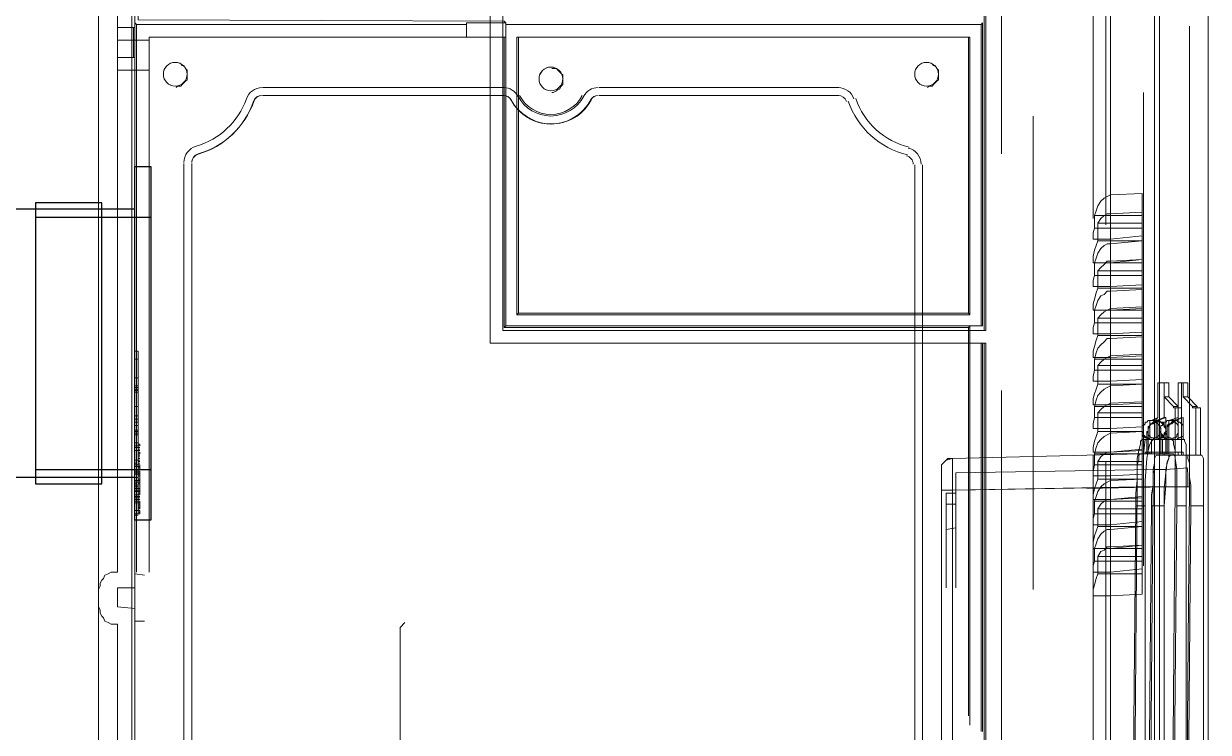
# Model space of a CAD drawing. Header units: millimetres. Extents: x 2788 to 2954, y 1337 to 1391.
# Drawn here: x 2902.877 to 2903.671, y 1352.942 to 1353.417 of the extents above; entities that cross this region are included whole.
import ezdxf

# ---------------------------------------------------------------- set-up
doc = ezdxf.new("R2010")
doc.units = ezdxf.units.MM
doc.layers.add('PDF_0', color=7, linetype='Continuous')

msp = doc.modelspace()

# ---------------------------------------------------------------- linework, layer by layer
at = {"layer": 'PDF_0', "lineweight": 15}
for points in [[(2903.60563, 1354.52463), (2903.60563, 1352.4534), (2903.60563, 1352.45129), (2903.52202, 1352.45129), (2903.52202, 1352.4534), (2903.52202, 1352.51161), (2902.94944, 1352.51161), (2902.94944, 1352.45552), (2902.94944, 1352.45129), (2902.92721, 1352.45129), (2902.92721, 1352.45552), (2902.92721, 1352.66825)], [(2903.67019, 1352.58041), (2903.67019, 1352.57935), (2903.67019, 1352.57617), (2903.67019, 1352.56453), (2903.67019, 1352.55818), (2903.67019, 1352.52008), (2903.67019, 1352.4714), (2903.64373, 1352.47034), (2903.64161, 1352.47351), (2903.64055, 1352.47669), (2903.64055, 1352.48092), (2903.6395, 1352.49256), (2903.63844, 1352.50632), (2903.63844, 1354.39022), (2903.6395, 1354.40504), (2903.64055, 1354.41668), (2903.64055, 1354.42197), (2903.64161, 1354.42621), (2903.64267, 1354.42832), (2903.64373, 1354.42832)], [(2903.67125, 1352.69048), (2903.67125, 1354.41245)], [(2903.63844, 1354.39022), (2903.63738, 1354.39022), (2903.63526, 1354.39022), (2903.63526, 1352.50632), (2903.63738, 1352.50632), (2903.63844, 1352.50632)], [(2902.94944, 1352.5222), (2902.95155, 1352.52431), (2902.95155, 1353.42393), (2902.94944, 1353.42605)], [(2903.52202, 1353.20273), (2903.52096, 1353.20273), (2903.47968, 1353.20273), (2903.47439, 1353.20273), (2903.18969, 1353.20273), (2903.18969, 1353.36889), (2903.18969, 1353.37419), (2903.18969, 1353.42499)], [(2903.19816, 1353.42499), (2903.19816, 1353.37419), (2903.19816, 1353.36889), (2903.19816, 1353.2112), (2903.47439, 1353.2112), (2903.47968, 1353.2112), (2903.52096, 1353.2112), (2903.52202, 1353.2112)], [(2903.52096, 1353.2112), (2903.52096, 1353.42499)], [(2903.47439, 1353.2112), (2903.47439, 1353.32233), (2903.47439, 1353.2112)], [(2903.60563, 1353.27258), (2903.62679, 1353.2747), (2903.62679, 1353.25882), (2903.60563, 1353.25671)], [(2903.62679, 1353.27152), (2903.60563, 1353.27152)], [(2903.60563, 1353.24083), (2903.62679, 1353.24189), (2903.62679, 1353.22601), (2903.60563, 1353.22496)], [(2903.62679, 1353.23977), (2903.60563, 1353.23977)], [(2903.60563, 1353.20908), (2903.62679, 1353.21014), (2903.62679, 1353.19426), (2903.60563, 1353.1932)], [(2903.62679, 1353.20802), (2903.60563, 1353.20802)], [(2903.52096, 1352.52431), (2903.52096, 1353.20273)], [(2903.60563, 1353.17733), (2903.62679, 1353.17839), (2903.62679, 1353.16251), (2903.60563, 1353.16145)], [(2903.62679, 1353.17521), (2903.60563, 1353.17521)], [(2903.64161, 1352.93285), (2903.64161, 1353.09372), (2903.64267, 1353.10748), (2903.64267, 1353.11806), (2903.64373, 1353.12229), (2903.64479, 1353.12547), (2903.64479, 1353.12759), (2903.64585, 1353.12759), (2903.64902, 1353.12759), (2903.64902, 1353.15934), (2903.65325, 1353.15934), (2903.65325, 1353.12759), (2903.65325, 1353.15934), (2903.65114, 1353.15934), (2903.64902, 1353.15934)], [(2903.66278, 1353.15934), (2903.66278, 1353.12759), (2903.66595, 1353.12759), (2903.66701, 1353.12759)], [(2903.60563, 1353.14558), (2903.62679, 1353.14664), (2903.62679, 1353.13076), (2903.60563, 1353.1297)], [(2903.62679, 1353.14346), (2903.60563, 1353.14346)], [(2903.64373, 1352.70106), (2903.64267, 1352.70635), (2903.64267, 1352.7127), (2903.64161, 1352.72858), (2903.64161, 1352.93285), (2903.64161, 1353.09372), (2903.64161, 1353.10536), (2903.64267, 1353.11594), (2903.64373, 1353.12335), (2903.64479, 1353.12547), (2903.64479, 1353.12653)], [(2903.64902, 1353.12759), (2903.65325, 1353.12759), (2903.66278, 1353.12759)], [(2903.65643, 1352.72858), (2903.6596, 1353.09372), (2903.6596, 1353.10113), (2903.6596, 1353.10748), (2903.65855, 1353.11277), (2903.65855, 1353.11806), (2903.65855, 1353.12229), (2903.65749, 1353.12547), (2903.65749, 1353.12759), (2903.65643, 1353.12759), (2903.65749, 1353.12759), (2903.65749, 1353.12547), (2903.65855, 1353.12229), (2903.65855, 1353.11806), (2903.65855, 1353.11277), (2903.6596, 1353.10748), (2903.6596, 1353.10113), (2903.6596, 1353.09372), (2903.66807, 1353.09372), (2903.66807, 1352.88945)], [(2903.66807, 1353.09372), (2903.66807, 1353.10748), (2903.66807, 1353.11806), (2903.66807, 1353.12229), (2903.66807, 1353.12547), (2903.66701, 1353.12759), (2903.66807, 1353.12547), (2903.66807, 1353.12229), (2903.66807, 1353.11806), (2903.66807, 1353.10748), (2903.66807, 1353.09372), (2903.66807, 1352.88945)], [(2903.64267, 1353.11806), (2903.65749, 1353.11912)], [(2903.60563, 1353.11383), (2903.62679, 1353.11489), (2903.62679, 1353.09901), (2903.60563, 1353.09795)], [(2903.62679, 1353.11171), (2903.60563, 1353.11171)], [(2903.65855, 1353.10642), (2903.64267, 1353.10642), (2903.65855, 1353.10642), (2903.65537, 1352.71482), (2903.64267, 1352.71482), (2903.65537, 1352.71482)], [(2903.60563, 1353.08102), (2903.62679, 1353.08313), (2903.62679, 1353.06726), (2903.60563, 1353.06514)], [(2903.62679, 1353.07996), (2903.60563, 1353.07996)], [(2903.60563, 1353.04927), (2903.62679, 1353.05138), (2903.62679, 1353.03445), (2903.60563, 1353.03339)], [(2903.62679, 1353.04821), (2903.60563, 1353.04821)]]:
    msp.add_lwpolyline(points, dxfattribs=at)
for points in [[(2903.20451, 1353.42605), (2903.20451, 1353.43451), (2903.52202, 1353.43451), (2903.52202, 1353.55199), (2903.20451, 1353.55199), (2903.20451, 1353.5594), (2903.52202, 1353.5594), (2903.52202, 1354.45584), (2903.19816, 1354.45584), (2903.19816, 1353.2112), (2903.52202, 1353.2112), (2903.52202, 1353.42605)], [(2902.94944, 1352.5222), (2903.52202, 1352.5222), (2903.52202, 1353.20273), (2903.18969, 1353.20273), (2903.18969, 1353.42605), (2902.94944, 1353.42605)], [(2902.95155, 1353.39429), (2902.95155, 1353.4144), (2902.9505, 1353.4144), (2902.9505, 1353.39429)], [(2903.18969, 1353.37419), (2903.03728, 1353.37419)], [(2903.19921, 1353.37419), (2903.19816, 1353.37419)], [(2903.42359, 1353.37419), (2903.26272, 1353.37419)], [(2903.18969, 1353.36889), (2903.03728, 1353.36889)], [(2903.19921, 1353.36889), (2903.19816, 1353.36889)], [(2903.42359, 1353.36889), (2903.26272, 1353.36889)], [(2902.98436, 1353.32338), (2902.98436, 1352.61322)], [(2902.98966, 1353.32338), (2902.98966, 1352.61322)], [(2903.47968, 1353.2112), (2903.47968, 1353.32233)], [(2903.47439, 1352.61322), (2903.47439, 1353.20273)], [(2903.47968, 1352.61322), (2903.47968, 1353.20273)], [(2903.66595, 1353.12759), (2903.66595, 1353.15934), (2903.66278, 1353.15934), (2903.66384, 1353.15934), (2903.66595, 1353.15934)]]:
    msp.add_lwpolyline(points, close=True, dxfattribs=at)
for points in [[(2902.92721, 1354.16267), (2902.92721, 1352.81537, 0.3159), (2902.91875, 1352.80425)], [(2902.97854, 1353.39112, 0.414214), (2902.97061, 1353.38318, 0.414214), (2902.97854, 1353.37524)], [(2903.23044, 1353.38794, 0.414214), (2903.2225, 1353.38001, 0.414214), (2903.23044, 1353.37207)], [(2903.48233, 1353.39112, 0.414214), (2903.47439, 1353.38318, 0.414214), (2903.48233, 1353.37524)], [(2902.99251, 1353.33489, 0.244025), (2903.02625, 1353.36669, -0.32002), (2903.03675, 1353.37419, 0.32002), (2903.02625, 1353.36669, -0.244025), (2902.99251, 1353.33489, 0.333947), (2902.98436, 1353.32391, -0.333947), (2902.99251, 1353.33489)], [(2902.99397, 1353.3298, 0.244051), (2903.03125, 1353.36497, -0.320046), (2903.03675, 1353.36889, 0.320046), (2903.03108, 1353.36508, -0.244051), (2902.99386, 1353.32951, 0.334001), (2902.98966, 1353.32391, -0.334001), (2902.99397, 1353.3298)], [(2903.20374, 1353.36597, 0.604046), (2903.25703, 1353.36578, -0.278598), (2903.26219, 1353.36889, 0.278598), (2903.25713, 1353.36597, -0.604046), (2903.20384, 1353.36578, 0.27857), (2903.19868, 1353.36889, -0.27857), (2903.20374, 1353.36597)]]:
    msp.add_lwpolyline(points, format="xyb", dxfattribs=at)
at = {"layer": 'PDF_0', "lineweight": 0}
for points in [[(2903.5326, 1353.64725), (2903.5326, 1353.32973)], [(2903.59399, 1353.60385), (2903.59399, 1353.28634)], [(2903.60245, 1353.59962), (2903.60245, 1353.28211)], [(2903.62679, 1353.2747), (2903.62679, 1353.27999), (2903.62679, 1353.28846), (2903.62679, 1353.30328), (2903.60563, 1353.30222), (2903.60563, 1353.5848)], [(2902.95367, 1353.56681), (2902.95367, 1353.4197), (2903.19921, 1353.41864), (2903.20027, 1353.41758), (2903.20027, 1353.41652), (2903.51884, 1353.41652), (2903.5199, 1353.41758), (2903.5199, 1353.21437), (2903.51143, 1353.21437)], [(2902.9505, 1353.52765), (2902.93991, 1353.52765), (2902.93991, 1353.4144), (2902.9505, 1353.4144)], [(2902.95155, 1353.43557), (2902.95155, 1353.04821), (2902.95791, 1353.04715)], [(2902.93991, 1353.4144), (2902.93991, 1353.39429)], [(2902.95155, 1353.1932), (2902.95155, 1353.41758), (2902.95261, 1353.41652), (2902.95261, 1353.04927)], [(2902.95261, 1353.41652), (2903.17381, 1353.41652)], [(2903.20027, 1353.40805), (2903.20027, 1353.41758), (2903.17381, 1353.41758), (2903.17381, 1353.40805), (2903.20027, 1353.40805), (2903.19921, 1353.40805)], [(2903.20027, 1353.21437), (2903.20027, 1353.41652)], [(2903.5199, 1353.21437), (2903.51884, 1353.21437), (2903.51884, 1353.41652)], [(2903.65855, 1353.09795), (2903.65855, 1353.41546)], [(2902.93991, 1353.40594), (2902.96108, 1353.40594), (2902.96108, 1353.38583), (2902.93991, 1353.38583)], [(2903.17381, 1353.40805), (2902.96108, 1353.40805), (2902.96108, 1353.04927), (2902.96108, 1353.40805), (2903.19921, 1353.40805), (2903.19921, 1353.37419), (2903.19921, 1353.36889), (2903.19921, 1353.21331)], [(2902.96108, 1353.40805), (2902.96108, 1353.40805)], [(2902.96108, 1353.38583), (2902.96108, 1353.40594)], [(2903.51037, 1353.40805), (2903.51037, 1353.22284), (2903.47968, 1353.22284), (2903.47439, 1353.22284), (2903.20874, 1353.22284), (2903.20768, 1353.22178), (2903.51143, 1353.22178)], [(2903.20874, 1353.22284), (2903.20874, 1353.35937), (2903.20874, 1353.36889), (2903.20874, 1353.36784), (2903.20874, 1353.36889), (2903.20874, 1353.40805), (2903.20768, 1353.40805), (2903.51143, 1353.40805), (2903.51037, 1353.40805), (2903.20874, 1353.40805)], [(2903.20768, 1353.40805), (2903.20768, 1353.22178)], [(2903.51037, 1353.22284), (2903.51143, 1353.22178), (2903.51143, 1353.40805)], [(2902.9505, 1353.39429), (2902.93991, 1353.39429), (2902.93991, 1353.04927), (2902.9378, 1353.04927), (2902.93568, 1353.04927), (2902.93356, 1353.04821), (2902.93145, 1353.04715), (2902.93039, 1353.04503), (2902.92933, 1353.04397), (2902.92827, 1353.04186), (2902.92827, 1353.03974), (2902.92721, 1353.03762)], [(2902.97907, 1353.37419), (2902.98013, 1353.37524), (2902.98225, 1353.37524), (2902.98331, 1353.3763), (2902.98436, 1353.37736), (2902.98542, 1353.37842), (2902.98648, 1353.37948), (2902.98648, 1353.38159), (2902.98648, 1353.38265), (2902.98648, 1353.38477), (2902.98648, 1353.38583), (2902.98542, 1353.38689), (2902.98436, 1353.389), (2902.98331, 1353.389), (2902.98225, 1353.39006), (2902.98013, 1353.39112), (2902.97907, 1353.39112)], [(2902.97907, 1353.39112), (2902.97907, 1353.39112)], [(2903.48286, 1353.37419), (2903.48391, 1353.37524), (2903.48603, 1353.37524), (2903.48709, 1353.3763), (2903.48815, 1353.37736), (2903.48921, 1353.37842), (2903.49027, 1353.37948), (2903.49027, 1353.38159), (2903.49027, 1353.38265), (2903.49027, 1353.38477), (2903.49027, 1353.38583), (2903.48921, 1353.38689), (2903.48815, 1353.389), (2903.48709, 1353.389), (2903.48603, 1353.39006), (2903.48391, 1353.39112), (2903.48286, 1353.39112)], [(2903.48286, 1353.39112), (2903.48286, 1353.39112)], [(2903.23096, 1353.37101), (2903.23202, 1353.37101), (2903.23414, 1353.37207), (2903.2352, 1353.37313), (2903.23626, 1353.37313), (2903.23731, 1353.37524), (2903.23837, 1353.3763), (2903.23837, 1353.37736), (2903.23837, 1353.37948), (2903.23837, 1353.38054), (2903.23837, 1353.38265), (2903.23731, 1353.38371), (2903.23626, 1353.38477), (2903.2352, 1353.38583), (2903.23414, 1353.38689), (2903.23202, 1353.38689), (2903.23096, 1353.38689)], [(2903.23096, 1353.38689), (2903.23096, 1353.38689)], [(2902.97907, 1353.37419), (2902.97907, 1353.37419)], [(2903.19921, 1353.37419), (2903.19921, 1353.37419)], [(2903.19921, 1353.37419), (2903.19921, 1353.37419)], [(2903.48286, 1353.37419), (2903.48286, 1353.37419)], [(2903.19921, 1353.36889), (2903.19921, 1353.36889)], [(2903.19921, 1353.36889), (2903.19921, 1353.36889)], [(2903.19921, 1353.36889), (2903.19921, 1353.36889)], [(2903.20874, 1353.36889), (2903.20874, 1353.36889)], [(2903.23096, 1353.37101), (2903.23096, 1353.37101)], [(2903.62785, 1353.0535), (2903.62785, 1353.37101)], [(2903.20874, 1353.35937), (2903.20874, 1353.35937)], [(2903.55377, 1353.35514), (2903.55377, 1353.03762)], [(2903.62679, 1353.28846), (2903.59504, 1353.28846), (2903.5961, 1353.29163), (2903.59716, 1353.29481), (2903.59928, 1353.29798), (2903.60139, 1353.3001), (2903.60351, 1353.30116), (2903.60563, 1353.30222)], [(2903.59504, 1353.28846), (2903.59504, 1353.27999)], [(2903.59716, 1353.27152), (2903.59716, 1353.28317), (2903.59928, 1353.28634), (2903.60139, 1353.28846), (2903.60351, 1353.28952), (2903.60563, 1353.28952), (2903.60563, 1353.26941)], [(2903.60563, 1353.28952), (2903.62679, 1353.29057)], [(2903.62679, 1353.27999), (2903.59504, 1353.27999), (2903.59399, 1353.27682), (2903.59399, 1353.27258), (2903.60563, 1353.27258)], [(2903.62679, 1353.28317), (2903.59716, 1353.28317)], [(2903.60563, 1353.25671), (2903.59399, 1353.25671), (2903.59399, 1353.26094), (2903.59504, 1353.26517), (2903.5961, 1353.26835), (2903.59716, 1353.27152), (2903.60563, 1353.27152)], [(2903.62679, 1353.27152), (2903.60563, 1353.26941), (2903.60351, 1353.26941), (2903.60139, 1353.26835), (2903.59928, 1353.26623), (2903.59716, 1353.26306), (2903.5961, 1353.25988), (2903.59504, 1353.25671)], [(2903.62679, 1353.25142), (2903.59716, 1353.25142), (2903.59928, 1353.25353), (2903.60139, 1353.25565), (2903.60351, 1353.25777), (2903.60563, 1353.25777), (2903.62679, 1353.25882), (2903.62679, 1353.25671), (2903.59504, 1353.25671), (2903.59504, 1353.24824), (2903.59399, 1353.24506), (2903.59399, 1353.24083), (2903.60563, 1353.24083)], [(2903.62679, 1353.25671), (2903.62679, 1353.24824), (2903.59504, 1353.24824)], [(2903.60563, 1353.25777), (2903.60563, 1353.23766)], [(2903.59716, 1353.23977), (2903.59716, 1353.25142)], [(2903.62679, 1353.24824), (2903.62679, 1353.24189)], [(2903.60563, 1353.23977), (2903.59716, 1353.23977), (2903.5961, 1353.2366), (2903.59504, 1353.23236), (2903.59399, 1353.22919), (2903.59399, 1353.22496), (2903.60563, 1353.22496)], [(2903.62679, 1353.22496), (2903.59504, 1353.22496), (2903.5961, 1353.22813), (2903.59716, 1353.23131), (2903.59928, 1353.23448), (2903.60139, 1353.23554), (2903.60351, 1353.23766), (2903.60563, 1353.23766), (2903.62679, 1353.23871)], [(2903.47439, 1353.22284), (2903.47439, 1353.22284)], [(2903.47968, 1353.22284), (2903.47968, 1353.22284)], [(2903.59504, 1353.22496), (2903.59504, 1353.21649)], [(2903.59716, 1353.21966), (2903.59928, 1353.22178), (2903.60139, 1353.2239), (2903.60351, 1353.22496), (2903.60563, 1353.22601), (2903.60563, 1353.20591)], [(2903.60563, 1353.22601), (2903.62679, 1353.22707)], [(2903.62679, 1353.22601), (2903.62679, 1353.22496), (2903.62679, 1353.21649), (2903.62679, 1353.21014)], [(2903.51037, 1352.95295), (2903.51037, 1353.21331), (2903.47968, 1353.21331), (2903.47439, 1353.21331), (2903.19921, 1353.21331), (2903.20027, 1353.21437), (2903.51884, 1353.21437)], [(2903.47439, 1353.21331), (2903.47439, 1353.21331)], [(2903.47968, 1353.21331), (2903.47968, 1353.21331)], [(2903.51884, 1352.94237), (2903.51884, 1353.20273), (2903.5199, 1353.20273), (2903.51143, 1353.20273), (2903.51143, 1353.21437), (2903.51037, 1353.21331)], [(2903.60563, 1353.1932), (2903.59399, 1353.1932), (2903.59399, 1353.19744), (2903.59504, 1353.20061), (2903.5961, 1353.20485), (2903.59716, 1353.20802), (2903.59716, 1353.21966), (2903.62679, 1353.21966)], [(2903.60563, 1353.20908), (2903.59399, 1353.20908), (2903.59399, 1353.21331), (2903.59504, 1353.21649), (2903.62679, 1353.21649)], [(2903.62679, 1353.20696), (2903.60563, 1353.20591), (2903.60351, 1353.20591), (2903.60139, 1353.20379), (2903.59928, 1353.20167), (2903.59716, 1353.19955), (2903.5961, 1353.19638), (2903.59504, 1353.19215), (2903.62679, 1353.19215), (2903.62679, 1353.19426)], [(2903.60563, 1353.20802), (2903.59716, 1353.20802)], [(2902.95155, 1353.19744), (2902.95367, 1353.19744), (2902.95367, 1353.18685), (2902.95367, 1353.09901), (2902.95473, 1353.09901), (2902.95367, 1353.09901), (2902.95473, 1353.09901), (2902.95367, 1353.09901), (2902.95473, 1353.09901)], [(2903.51143, 1353.20273), (2903.51143, 1353.20273)], [(2903.51143, 1352.9466), (2903.51143, 1353.20273), (2903.51884, 1353.20273)], [(2903.5199, 1352.94237), (2903.5199, 1353.20273)], [(2903.59504, 1353.19215), (2903.59504, 1353.18474), (2903.62679, 1353.18474)], [(2903.62679, 1353.19532), (2903.60563, 1353.19426), (2903.60351, 1353.1932), (2903.60139, 1353.19215), (2903.59928, 1353.19003), (2903.59716, 1353.18791)], [(2903.62679, 1353.17521), (2903.60563, 1353.17415), (2903.60563, 1353.19426)], [(2903.62679, 1353.19215), (2903.62679, 1353.18474), (2903.62679, 1353.17839)], [(2903.59504, 1353.18474), (2903.59399, 1353.1805), (2903.59399, 1353.17733), (2903.60563, 1353.17733)], [(2903.62679, 1353.18791), (2903.59716, 1353.18791), (2903.59716, 1353.17521), (2903.60563, 1353.17521)], [(2902.95155, 1353.17945), (2902.95367, 1353.17945)], [(2902.95367, 1353.17415), (2902.95155, 1353.17415)], [(2902.95155, 1353.1731), (2902.95367, 1353.1731)], [(2903.60563, 1353.16145), (2903.59399, 1353.16145), (2903.59399, 1353.16569), (2903.59504, 1353.16886), (2903.5961, 1353.17204), (2903.59716, 1353.17521)], [(2903.60563, 1353.17415), (2903.60351, 1353.1731), (2903.60139, 1353.17204), (2903.59928, 1353.16992), (2903.59716, 1353.1678), (2903.5961, 1353.16463), (2903.59504, 1353.1604), (2903.62679, 1353.1604)], [(2903.65114, 1353.13817), (2903.64267, 1353.13817), (2903.64267, 1353.1424), (2903.64267, 1353.14664), (2903.64267, 1353.15299), (2903.64161, 1353.15299), (2903.64161, 1353.17627), (2903.64055, 1353.17627), (2903.63844, 1353.17627), (2903.63738, 1353.17627), (2903.63738, 1353.15299), (2903.63632, 1353.15193), (2903.63632, 1353.13817), (2903.6342, 1353.13817), (2903.63315, 1353.13711), (2903.63209, 1353.13499), (2903.63103, 1353.13076), (2903.62997, 1353.12547), (2903.62891, 1353.11065), (2903.62891, 1353.09372), (2903.62891, 1352.88945)], [(2903.64267, 1353.15299), (2903.63738, 1353.15087), (2903.63632, 1353.15087), (2903.64161, 1353.15299), (2903.64161, 1353.17627), (2903.64479, 1353.17627), (2903.64479, 1353.16675), (2903.65114, 1353.1604), (2903.65114, 1353.15934)], [(2903.64796, 1353.15934), (2903.64796, 1353.1604), (2903.64161, 1353.16675), (2903.64161, 1353.17627), (2903.63844, 1353.17627)], [(2903.6395, 1353.12864), (2903.6395, 1353.14346), (2903.6395, 1353.1424), (2903.64055, 1353.14134), (2903.64161, 1353.14029), (2903.64161, 1353.13923), (2903.64267, 1353.13923), (2903.64479, 1353.13817), (2903.64585, 1353.13817), (2903.6469, 1353.13817), (2903.64796, 1353.13923), (2903.64902, 1353.13923), (2903.65008, 1353.14029), (2903.65008, 1353.14134), (2903.65114, 1353.1424), (2903.65114, 1353.14346), (2903.65114, 1353.14452), (2903.65114, 1353.14558), (2903.65114, 1353.14664), (2903.65114, 1353.14769), (2903.65008, 1353.14875), (2903.64902, 1353.14981), (2903.64796, 1353.14981), (2903.6469, 1353.15087), (2903.64585, 1353.15087), (2903.65114, 1353.15299), (2903.65114, 1353.17627)], [(2903.64161, 1353.17627), (2903.64479, 1353.17627)], [(2903.64479, 1353.15087), (2903.64902, 1353.15087), (2903.65325, 1353.15299), (2903.65325, 1353.17627), (2903.65431, 1353.17627)], [(2903.65749, 1353.17627), (2903.65431, 1353.17627), (2903.65114, 1353.17627), (2903.65325, 1353.17627), (2903.65325, 1353.15299)], [(2903.65749, 1353.16675), (2903.65749, 1353.17627), (2903.65431, 1353.17627), (2903.65431, 1353.16675)], [(2902.95367, 1353.17204), (2902.95155, 1353.17204)], [(2902.95367, 1353.16992), (2902.95155, 1353.16992)], [(2903.5326, 1353.17098), (2903.5326, 1352.85347)], [(2903.64161, 1353.16675), (2903.64479, 1353.16675)], [(2903.66066, 1353.1604), (2903.65431, 1353.16675), (2903.65749, 1353.16675), (2903.66384, 1353.1604)], [(2902.95367, 1353.1604), (2902.95155, 1353.1604)], [(2903.59504, 1353.1604), (2903.59504, 1353.15299)], [(2903.59716, 1353.14346), (2903.59716, 1353.15616), (2903.59928, 1353.15828), (2903.60139, 1353.1604), (2903.60351, 1353.16145), (2903.60563, 1353.16251), (2903.60563, 1353.1424)], [(2903.60563, 1353.16251), (2903.62679, 1353.16357)], [(2903.62679, 1353.14664), (2903.62679, 1353.15299), (2903.62679, 1353.1604), (2903.62679, 1353.16251)], [(2903.64796, 1353.1604), (2903.65114, 1353.1604)], [(2903.66384, 1353.15934), (2903.66384, 1353.1604), (2903.66066, 1353.1604), (2903.66066, 1353.15934), (2903.66278, 1353.15934), (2903.66066, 1353.15934)], [(2902.95367, 1353.15404), (2902.95155, 1353.15404)], [(2902.95367, 1353.15193), (2902.95155, 1353.15193)], [(2903.60563, 1353.14558), (2903.59399, 1353.14558), (2903.59399, 1353.14875), (2903.59504, 1353.15299), (2903.62679, 1353.15299)], [(2903.60563, 1353.11383), (2903.59399, 1353.11383), (2903.59399, 1353.117), (2903.59504, 1353.12124), (2903.59504, 1353.12864), (2903.5961, 1353.13288), (2903.59716, 1353.13605), (2903.59928, 1353.13817), (2903.60139, 1353.14029), (2903.60351, 1353.14134), (2903.60563, 1353.1424), (2903.62679, 1353.14346), (2903.62785, 1353.1424), (2903.62785, 1353.14134), (2903.62891, 1353.14029), (2903.62997, 1353.13923), (2903.63103, 1353.13923), (2903.63209, 1353.13817), (2903.63315, 1353.13817), (2903.6342, 1353.13817), (2903.63526, 1353.13923), (2903.63632, 1353.13923), (2903.63738, 1353.14029), (2903.63844, 1353.14134), (2903.63844, 1353.1424), (2903.6395, 1353.14346), (2903.6395, 1353.14452), (2903.6395, 1353.14558), (2903.63844, 1353.14664), (2903.63844, 1353.14769), (2903.63738, 1353.14875), (2903.63632, 1353.14981), (2903.63526, 1353.14981), (2903.6342, 1353.15087), (2903.63315, 1353.15087)], [(2903.62679, 1353.15616), (2903.59716, 1353.15616)], [(2903.62997, 1353.14346), (2903.63103, 1353.1424), (2903.63103, 1353.14134), (2903.63209, 1353.14029), (2903.63315, 1353.13923), (2903.6342, 1353.13923), (2903.63526, 1353.13817), (2903.63632, 1353.13817), (2903.63738, 1353.13817), (2903.63844, 1353.13923), (2903.6395, 1353.13923), (2903.64055, 1353.14029), (2903.64161, 1353.14134), (2903.64161, 1353.1424), (2903.64267, 1353.14346), (2903.64267, 1353.14452), (2903.64267, 1353.14558), (2903.64161, 1353.14664), (2903.64161, 1353.14769), (2903.64055, 1353.14875), (2903.6395, 1353.14981), (2903.63844, 1353.14981), (2903.63738, 1353.15087), (2903.63632, 1353.15087)], [(2903.64267, 1353.14664), (2903.64161, 1353.14769), (2903.64161, 1353.14875), (2903.64055, 1353.14981), (2903.6395, 1353.14981), (2903.63844, 1353.15087), (2903.63738, 1353.15087), (2903.63632, 1353.15087), (2903.63526, 1353.14981), (2903.6342, 1353.14981), (2903.63315, 1353.14875), (2903.63209, 1353.14875), (2903.63209, 1353.14769), (2903.63103, 1353.14664), (2903.63103, 1353.14558), (2903.63103, 1353.14452), (2903.63103, 1353.14346), (2903.63103, 1353.14452), (2903.63103, 1353.14558), (2903.63209, 1353.14664), (2903.63209, 1353.14769), (2903.63315, 1353.14875), (2903.6342, 1353.14875), (2903.63738, 1353.15087), (2903.63738, 1353.13817), (2903.63844, 1353.13817), (2903.6395, 1353.13923), (2903.64055, 1353.13923), (2903.64161, 1353.14029), (2903.64161, 1353.14134), (2903.64267, 1353.1424)], [(2903.63738, 1353.15087), (2903.63209, 1353.15087)], [(2903.63738, 1353.15299), (2903.63315, 1353.15087), (2903.63632, 1353.15193)], [(2903.63315, 1353.15087), (2903.63315, 1353.15087)], [(2903.65431, 1353.1297), (2903.64479, 1353.1297), (2903.64479, 1353.12864), (2903.64479, 1353.13817), (2903.64373, 1353.13817), (2903.64267, 1353.13923), (2903.64161, 1353.13923), (2903.64055, 1353.14029), (2903.6395, 1353.14134), (2903.6395, 1353.1424), (2903.63844, 1353.14346), (2903.63844, 1353.14558), (2903.6395, 1353.14664), (2903.6395, 1353.14769), (2903.64055, 1353.14769), (2903.64055, 1353.14875), (2903.64161, 1353.14981), (2903.64267, 1353.14981), (2903.64373, 1353.15087), (2903.64479, 1353.15087), (2903.64479, 1353.13817), (2903.64373, 1353.13817), (2903.64267, 1353.13817), (2903.64161, 1353.13923), (2903.64055, 1353.13923), (2903.64055, 1353.14029), (2903.6395, 1353.14134), (2903.6395, 1353.1424), (2903.63844, 1353.14346), (2903.6395, 1353.14346)], [(2903.64585, 1353.15087), (2903.64479, 1353.15087), (2903.65114, 1353.15299), (2903.65114, 1353.13817), (2903.65431, 1353.13817), (2903.65431, 1353.14029)], [(2903.64479, 1353.15087), (2903.64479, 1353.15087)], [(2903.64902, 1353.15087), (2903.64902, 1353.15087)], [(2903.65114, 1353.15299), (2903.65114, 1353.15299)], [(2902.95367, 1353.14769), (2902.95155, 1353.14769)], [(2902.95367, 1353.14452), (2902.95155, 1353.14452)], [(2902.95367, 1353.14346), (2902.95155, 1353.14346)], [(2902.95155, 1353.14134), (2902.95367, 1353.14134)], [(2903.60563, 1353.14346), (2903.59716, 1353.14346), (2903.5961, 1353.14029), (2903.59504, 1353.13711), (2903.59399, 1353.13288), (2903.59399, 1353.1297), (2903.60563, 1353.1297), (2903.62679, 1353.13182)], [(2903.63209, 1353.13817), (2903.63103, 1353.13817), (2903.62997, 1353.13817), (2903.62997, 1353.13923), (2903.62891, 1353.13923), (2903.62785, 1353.14029), (2903.62679, 1353.14134), (2903.62679, 1353.1424), (2903.62679, 1353.14346), (2903.62679, 1353.12864), (2903.62679, 1353.12124), (2903.59504, 1353.12124)], [(2903.62679, 1353.14346), (2903.62679, 1353.14346)], [(2903.62679, 1353.12864), (2903.62679, 1353.14346)], [(2903.62997, 1353.12864), (2903.62997, 1353.14346), (2903.63103, 1353.14346), (2903.63103, 1353.12864)], [(2903.63103, 1353.14346), (2903.63103, 1353.14346)], [(2903.63103, 1353.14346), (2903.63103, 1353.14346)], [(2903.63844, 1353.12864), (2903.63844, 1353.14346)], [(2903.64267, 1353.14346), (2903.64373, 1353.14346), (2903.64373, 1353.12864)], [(2903.64267, 1353.12864), (2903.64267, 1353.14346), (2903.64267, 1353.1424), (2903.64373, 1353.14134), (2903.64373, 1353.14029), (2903.64479, 1353.13923), (2903.64585, 1353.13923), (2903.6469, 1353.13817), (2903.64796, 1353.13817), (2903.64902, 1353.13817), (2903.65008, 1353.13817), (2903.65114, 1353.13923), (2903.6522, 1353.13923), (2903.65325, 1353.14029), (2903.65325, 1353.14134)], [(2903.64373, 1353.14346), (2903.64373, 1353.14346)], [(2903.64373, 1353.14346), (2903.64373, 1353.14346)], [(2902.95367, 1353.13605), (2902.95155, 1353.13605)], [(2902.95473, 1353.13394), (2902.95367, 1353.13394), (2902.95473, 1353.13394), (2902.95367, 1353.13394), (2902.95155, 1353.13394)], [(2902.95473, 1353.13499), (2902.95473, 1353.13394), (2902.95367, 1353.13394)], [(2902.95473, 1353.13499), (2902.95473, 1353.13499)], [(2902.95473, 1353.13394), (2902.95473, 1353.13394)], [(2903.62891, 1353.13817), (2903.62785, 1353.12864), (2903.62574, 1353.12864), (2903.49979, 1353.12547)], [(2903.62891, 1353.09372), (2903.62891, 1353.11065), (2903.62997, 1353.12547), (2903.63103, 1353.13076), (2903.63209, 1353.13499), (2903.63315, 1353.13711), (2903.6342, 1353.13817), (2903.62679, 1353.13817), (2903.62574, 1353.13711), (2903.62574, 1353.13499), (2903.62468, 1353.13076), (2903.62362, 1353.12547), (2903.62362, 1353.11806), (2903.62362, 1353.11065), (2903.62256, 1353.10218), (2903.62256, 1353.09372), (2903.62256, 1353.10218), (2903.62362, 1353.11065), (2903.62362, 1353.11806), (2903.62362, 1353.12547), (2903.62468, 1353.13076), (2903.62574, 1353.13499), (2903.62574, 1353.13711), (2903.62679, 1353.13817)], [(2903.64055, 1353.13817), (2903.64055, 1353.12864), (2903.63315, 1353.12864), (2903.63315, 1353.13817), (2903.63632, 1353.13817), (2903.64267, 1353.13817)], [(2903.64585, 1353.13817), (2903.64902, 1353.13817)], [(2903.6469, 1352.72858), (2903.65008, 1353.09372), (2903.65008, 1353.10218), (2903.65008, 1353.11065), (2903.65008, 1353.11806), (2903.64902, 1353.12547), (2903.64902, 1353.13076), (2903.64796, 1353.13499), (2903.64796, 1353.13711), (2903.6469, 1353.13817), (2903.64796, 1353.13711), (2903.64796, 1353.13499), (2903.64902, 1353.13076), (2903.64902, 1353.12547), (2903.65008, 1353.11806), (2903.65008, 1353.11065), (2903.65008, 1353.10218), (2903.65008, 1353.09372), (2903.65643, 1353.09372), (2903.65643, 1353.11065), (2903.65643, 1353.12547), (2903.65643, 1353.13076), (2903.65643, 1353.13499), (2903.65537, 1353.13711), (2903.65537, 1353.13817), (2903.65431, 1353.13817)], [(2903.65643, 1352.93285), (2903.65643, 1353.09372), (2903.65643, 1353.11065), (2903.65643, 1353.12547), (2903.65643, 1353.13076), (2903.65643, 1353.13499), (2903.65537, 1353.13711), (2903.65537, 1353.13817)], [(2902.95367, 1353.13288), (2902.95473, 1353.13288), (2902.95367, 1353.13288), (2902.95155, 1353.13288)], [(2902.95155, 1353.12441), (2902.95155, 1353.1297)], [(2902.95473, 1353.13182), (2902.95367, 1353.13182)], [(2902.95473, 1353.1297), (2902.95367, 1353.1297), (2902.95473, 1353.1297), (2902.95473, 1353.12864), (2902.95367, 1353.12864)], [(2902.95473, 1353.12759), (2902.95367, 1353.12759)], [(2902.95473, 1353.12653), (2902.95367, 1353.12653)], [(2902.95473, 1353.12653), (2902.95367, 1353.12653)], [(2903.49238, 1353.11806), (2903.49238, 1353.12124), (2903.49556, 1353.12441), (2903.49979, 1353.12547), (2903.49556, 1353.12441)], [(2903.49979, 1352.69471), (2903.6215, 1352.6926), (2903.6215, 1352.69365), (2903.62044, 1352.69471), (2903.62044, 1352.69683), (2903.62044, 1352.7), (2903.62044, 1352.70318), (2903.62044, 1352.70635), (2903.62044, 1352.71059), (2903.62044, 1352.71482), (2903.62362, 1353.10642), (2903.64902, 1353.10642), (2903.64902, 1353.11065), (2903.64902, 1353.11489), (2903.64902, 1353.11912), (2903.64902, 1353.12229), (2903.64902, 1353.12441), (2903.64902, 1353.12653), (2903.64796, 1353.12864), (2903.64479, 1353.12864), (2903.64161, 1353.12864), (2903.64055, 1353.12864)], [(2903.59716, 1353.12335), (2903.59928, 1353.12653), (2903.60139, 1353.12864), (2903.60351, 1353.1297), (2903.60563, 1353.1297), (2903.60563, 1353.11065), (2903.60351, 1353.10959), (2903.60139, 1353.10854), (2903.59928, 1353.10642), (2903.59716, 1353.10324), (2903.5961, 1353.10007), (2903.59504, 1353.09689), (2903.59504, 1353.08843), (2903.59399, 1353.08525), (2903.59399, 1353.08102), (2903.60563, 1353.08102)], [(2903.59399, 1353.12759), (2903.59399, 1352.81007)], [(2903.59504, 1353.12864), (2903.62679, 1353.12864), (2903.62679, 1353.13076)], [(2903.62785, 1353.12864), (2903.62891, 1353.12864), (2903.62891, 1353.1297), (2903.63844, 1353.1297)], [(2903.62891, 1353.1297), (2903.63209, 1353.1297)], [(2903.62891, 1353.12864), (2903.62891, 1353.12864)], [(2903.62891, 1353.12864), (2903.62891, 1353.12864)], [(2903.62891, 1353.12864), (2903.63209, 1353.12864)], [(2903.64161, 1353.09372), (2903.63315, 1353.09372), (2903.63315, 1353.10113), (2903.6342, 1353.10748), (2903.6342, 1353.11277), (2903.6342, 1353.11806), (2903.63526, 1353.12229), (2903.63526, 1353.12547), (2903.63632, 1353.12759), (2903.63526, 1353.12547), (2903.63526, 1353.12229), (2903.6342, 1353.11806), (2903.6342, 1353.11277), (2903.6342, 1353.10748), (2903.63315, 1353.10113), (2903.63315, 1353.09372), (2903.62997, 1352.72858)], [(2903.63315, 1353.12864), (2903.63209, 1353.12864), (2903.63209, 1353.1297), (2903.64161, 1353.1297), (2903.64479, 1353.1297)], [(2903.64479, 1353.12653), (2903.64585, 1353.12759), (2903.63632, 1353.12759)], [(2903.64161, 1353.12759), (2903.64161, 1353.1297), (2903.63844, 1353.1297), (2903.63844, 1353.12759)], [(2903.64161, 1353.12864), (2903.64161, 1353.1297), (2903.65114, 1353.1297)], [(2903.64479, 1353.12864), (2903.64479, 1353.12864)], [(2903.64479, 1353.12864), (2903.64479, 1353.12864)], [(2903.64479, 1353.12864), (2903.64479, 1353.12864)], [(2903.65431, 1353.12759), (2903.65431, 1353.1297), (2903.65114, 1353.1297), (2903.65114, 1353.12759)], [(2902.95367, 1353.12441), (2902.95155, 1353.12441)], [(2902.95261, 1353.12229), (2902.95155, 1353.12229), (2902.95155, 1353.12335)], [(2902.95367, 1353.12124), (2902.95473, 1353.12124), (2902.95367, 1353.12124), (2902.95473, 1353.12124), (2902.95367, 1353.12124), (2902.95473, 1353.12124), (2902.95367, 1353.12124), (2902.95155, 1353.12124), (2902.95473, 1353.12124), (2902.95473, 1353.11806), (2902.95367, 1353.11806), (2902.95155, 1353.11806), (2902.95473, 1353.11806), (2902.95367, 1353.11806), (2902.95473, 1353.11806)], [(2902.95367, 1353.12018), (2902.95473, 1353.12018), (2902.95367, 1353.12018), (2902.95473, 1353.12018), (2902.95155, 1353.12018)], [(2902.95473, 1353.12335), (2902.95367, 1353.12335)], [(2902.95473, 1353.12229), (2902.95367, 1353.12229)], [(2902.95473, 1353.12124), (2902.95473, 1353.12124)], [(2902.95473, 1353.12124), (2902.95473, 1353.12124)], [(2903.62679, 1353.06514), (2903.59504, 1353.06514), (2903.5961, 1353.06832), (2903.59716, 1353.07149), (2903.59928, 1353.07467), (2903.60139, 1353.07678), (2903.60351, 1353.07784), (2903.60563, 1353.07784), (2903.62679, 1353.07996), (2903.60563, 1353.07784), (2903.60563, 1353.09795), (2903.59399, 1353.09795), (2903.59399, 1353.10113), (2903.59504, 1353.10536), (2903.5961, 1353.10854), (2903.59716, 1353.11171), (2903.59716, 1353.12335), (2903.62679, 1353.12335)], [(2903.60245, 1353.12335), (2903.60245, 1352.80584)], [(2903.62679, 1353.12124), (2903.62679, 1353.11489)], [(2903.64267, 1353.11806), (2903.63526, 1353.11806), (2903.63526, 1353.117), (2903.6342, 1353.11594), (2903.6342, 1353.11489), (2903.6342, 1353.11277), (2903.6342, 1353.11065), (2903.6342, 1353.10854), (2903.6342, 1353.10642), (2903.63103, 1352.71482), (2903.63103, 1352.7127), (2903.63103, 1352.71059), (2903.63103, 1352.70847), (2903.63103, 1352.70635), (2903.63103, 1352.7053), (2903.63103, 1352.70424), (2903.63103, 1352.70318), (2903.63209, 1352.70318), (2903.64373, 1352.70318)], [(2902.95473, 1353.10959), (2902.95155, 1353.10959), (2902.95473, 1353.10959), (2902.95473, 1353.11171), (2902.95367, 1353.11171), (2902.95473, 1353.11171), (2902.95473, 1353.117), (2902.95367, 1353.117), (2902.95155, 1353.117), (2902.95367, 1353.117), (2902.95155, 1353.117), (2902.95367, 1353.117), (2902.95155, 1353.117), (2902.95367, 1353.117)], [(2902.95367, 1353.11594), (2902.95155, 1353.11594), (2902.95473, 1353.11594), (2902.95155, 1353.11594)], [(2902.95155, 1353.11489), (2902.95367, 1353.11489), (2902.95473, 1353.11489), (2902.95367, 1353.11489), (2902.95473, 1353.11489), (2902.95155, 1353.11489), (2902.95155, 1353.09901), (2902.95367, 1353.09901), (2902.95367, 1353.08843), (2902.95155, 1353.08843)], [(2902.95367, 1353.11277), (2902.95155, 1353.11277)], [(2902.95473, 1353.11065), (2902.95367, 1353.11065), (2902.95155, 1353.11065)], [(2902.95473, 1353.11383), (2902.95367, 1353.11383)], [(2902.95367, 1353.10959), (2902.95473, 1353.10959), (2902.95367, 1353.10959), (2902.95473, 1353.10959), (2902.95473, 1353.10854), (2902.95367, 1353.10854)], [(2903.50191, 1353.11594), (2903.50191, 1353.1043), (2903.6342, 1353.10642), (2903.50191, 1353.1043), (2903.50191, 1353.10218), (2903.49556, 1353.10218), (2903.49556, 1353.03868)], [(2903.60563, 1353.11171), (2903.59716, 1353.11171)], [(2902.95473, 1353.10854), (2902.95473, 1353.10748), (2902.95473, 1353.10536), (2902.95473, 1353.1043), (2902.95367, 1353.1043), (2902.95473, 1353.1043), (2902.95473, 1353.10324), (2902.95367, 1353.10324), (2902.95155, 1353.10324)], [(2902.95261, 1353.10854), (2902.95155, 1353.10854)], [(2902.95367, 1353.10748), (2902.95155, 1353.10748)], [(2902.95473, 1353.10324), (2902.95367, 1353.10324), (2902.95473, 1353.10324), (2902.95473, 1353.10113), (2902.95155, 1353.10113)], [(2902.95473, 1353.10536), (2902.95367, 1353.10536)], [(2902.95473, 1353.1043), (2902.95473, 1353.1043)], [(2903.49979, 1352.71694), (2903.49979, 1353.1043), (2903.4945, 1353.1043), (2903.49238, 1353.1043), (2903.49238, 1352.71694)], [(2903.50191, 1353.10218), (2903.50191, 1353.03868)], [(2903.64373, 1352.67355), (2903.64479, 1352.67566), (2903.64479, 1352.68095), (2903.64479, 1352.68836), (2903.64479, 1352.69154), (2903.64373, 1352.6926), (2903.64479, 1352.6926), (2903.64479, 1352.69471), (2903.64479, 1352.69683), (2903.64585, 1352.69895), (2903.64585, 1352.70212), (2903.64585, 1352.70635), (2903.64585, 1352.71059), (2903.64585, 1352.71482), (2903.64902, 1353.10642), (2903.62362, 1353.10642)], [(2902.95155, 1353.10007), (2902.95473, 1353.10007), (2902.95367, 1353.10007), (2902.95473, 1353.10007), (2902.95367, 1353.10007), (2902.95473, 1353.10007), (2902.95367, 1353.10007)], [(2902.95155, 1353.09795), (2902.95367, 1353.09795), (2902.95155, 1353.09795), (2902.95367, 1353.09795), (2902.95367, 1353.09689), (2902.95155, 1353.09689), (2902.95367, 1353.09689), (2902.95155, 1353.09689), (2902.95367, 1353.09689), (2902.95155, 1353.09689)], [(2902.95473, 1353.10113), (2902.95367, 1353.10113)], [(2902.95367, 1353.09689), (2902.95473, 1353.09689), (2902.95367, 1353.09689), (2902.95473, 1353.09689), (2902.95473, 1353.09583), (2902.95367, 1353.09583), (2902.95473, 1353.09583), (2902.95473, 1353.0916), (2902.95367, 1353.0916), (2902.95473, 1353.0916), (2902.95367, 1353.0916)], [(2902.95367, 1353.09583), (2902.95473, 1353.09583)], [(2902.95473, 1353.09478), (2902.95367, 1353.09478)], [(2902.95473, 1353.09478), (2902.95367, 1353.09478)], [(2902.95473, 1353.09478), (2902.95367, 1353.09478)], [(2902.95473, 1353.09478), (2902.95367, 1353.09478)], [(2902.95367, 1353.09478), (2902.95473, 1353.09478)], [(2902.95473, 1353.09372), (2902.95367, 1353.09372)], [(2902.95367, 1353.09372), (2902.95473, 1353.09372)], [(2902.95473, 1353.09583), (2902.95473, 1353.09583)], [(2903.50191, 1353.09478), (2903.49556, 1353.09478)], [(2903.62679, 1353.09689), (2903.59504, 1353.09689)], [(2903.62679, 1353.10007), (2903.60563, 1353.09795), (2903.60351, 1353.09795), (2903.60139, 1353.09689), (2903.59928, 1353.09478), (2903.59716, 1353.0916), (2903.59716, 1353.07996)], [(2903.61939, 1352.72858), (2903.62256, 1353.09372), (2903.62891, 1353.09372), (2903.62891, 1352.88945)], [(2903.62679, 1353.08313), (2903.62679, 1353.08843), (2903.62679, 1353.09689), (2903.62679, 1353.09901)], [(2903.65643, 1353.09372), (2903.65643, 1352.93285)], [(2902.95155, 1352.88628), (2902.95155, 1353.09054), (2902.95367, 1353.09054)], [(2902.95155, 1353.08737), (2902.95367, 1353.08737)], [(2902.95473, 1353.09266), (2902.95367, 1353.09266)], [(2902.95473, 1353.09266), (2902.95367, 1353.09266)], [(2902.95473, 1353.08843), (2902.95367, 1353.08843), (2902.95473, 1353.08843), (2902.95367, 1353.08843), (2902.95473, 1353.08843), (2902.95473, 1353.09054), (2902.95367, 1353.09054), (2902.95473, 1353.09054)], [(2902.95473, 1353.09266), (2902.95473, 1353.09266)], [(2902.95473, 1353.09054), (2902.95473, 1353.09054)], [(2902.95473, 1353.08843), (2902.95473, 1353.08843)], [(2903.62679, 1353.08843), (2903.59504, 1353.08843)], [(2903.62679, 1353.0916), (2903.59716, 1353.0916)], [(2903.50191, 1353.0789), (2903.49556, 1353.07784)], [(2903.60563, 1353.06514), (2903.59399, 1353.06514), (2903.59399, 1353.06938), (2903.59504, 1353.07361), (2903.5961, 1353.07678), (2903.59716, 1353.07996), (2903.60563, 1353.07996)], [(2903.59716, 1353.04821), (2903.59716, 1353.05985), (2903.59928, 1353.06303), (2903.60139, 1353.06408), (2903.60351, 1353.0662), (2903.60563, 1353.0662), (2903.60563, 1352.78256), (2903.60351, 1352.78256), (2903.60139, 1352.7815), (2903.59928, 1352.77938), (2903.59716, 1352.77621), (2903.5961, 1352.77303), (2903.59504, 1352.76986)], [(2903.59504, 1353.06514), (2903.59504, 1353.05667)], [(2903.62679, 1353.05138), (2903.62679, 1353.05667), (2903.62679, 1353.06514), (2903.62679, 1353.06726), (2903.60563, 1353.0662)], [(2903.60563, 1353.04927), (2903.59399, 1353.04927), (2903.59399, 1353.0535), (2903.59504, 1353.05667), (2903.62679, 1353.05667)], [(2903.62679, 1353.05985), (2903.59716, 1353.05985)], [(2902.95155, 1353.01646), (2902.95155, 1353.02492), (2902.93991, 1353.02598), (2902.93991, 1353.03868), (2902.95155, 1353.03868), (2902.95155, 1353.04821)], [(2903.60563, 1353.03339), (2903.59399, 1353.03339), (2903.59399, 1353.03762), (2903.59504, 1353.0408), (2903.5961, 1353.04503), (2903.59716, 1353.04821), (2903.60563, 1353.04821)], [(2902.92721, 1352.81537), (2902.92933, 1352.81537), (2902.93145, 1352.81537), (2902.93991, 1352.81537), (2902.93991, 1353.01434), (2902.9378, 1353.01434), (2902.93568, 1353.01434), (2902.93356, 1353.0154), (2902.93145, 1353.01646), (2902.93039, 1353.01857), (2902.92933, 1353.01963), (2902.92827, 1353.02175), (2902.92827, 1353.02387), (2902.92721, 1353.02598)], [(2902.95791, 1353.01646), (2902.95155, 1353.01646), (2902.95155, 1352.89792), (2902.95791, 1352.89792)], [(2903.13254, 1352.89792), (2903.12936, 1352.90215), (2903.12936, 1353.01222), (2903.13254, 1353.0154)]]:
    msp.add_lwpolyline(points, dxfattribs=at)
for points in [[(2903.19816, 1353.37419), (2903.18969, 1353.37419)], [(2903.19816, 1353.36889), (2903.18969, 1353.36889)], [(2903.47439, 1353.20273), (2903.47439, 1353.2112)], [(2903.47968, 1353.20273), (2903.47968, 1353.2112)], [(2903.52202, 1353.2112), (2903.52096, 1353.2112)], [(2903.52096, 1353.20273), (2903.52202, 1353.20273)], [(2902.95155, 1353.19215), (2902.95367, 1353.19215)], [(2902.95155, 1353.17098), (2902.95367, 1353.17098)], [(2903.64796, 1353.15934), (2903.64902, 1353.15934)], [(2902.95155, 1353.14981), (2902.95367, 1353.14981)], [(2902.95367, 1353.14981), (2902.95155, 1353.14981)], [(2903.63209, 1353.15087), (2903.63315, 1353.15087), (2903.63103, 1353.15087), (2903.62997, 1353.14981), (2903.62891, 1353.14981), (2903.62891, 1353.14875), (2903.62785, 1353.14769), (2903.62679, 1353.14769), (2903.62679, 1353.14664), (2903.62679, 1353.14558), (2903.62679, 1353.14346), (2903.62679, 1353.1424), (2903.62679, 1353.14134), (2903.62785, 1353.14029), (2903.62891, 1353.13923), (2903.62997, 1353.13923), (2903.63103, 1353.13817), (2903.63209, 1353.13817)], [(2903.64373, 1353.14346), (2903.64373, 1353.14452), (2903.64373, 1353.14558), (2903.64373, 1353.14664), (2903.64373, 1353.14769), (2903.64479, 1353.14875), (2903.64585, 1353.14875), (2903.6469, 1353.14981), (2903.64796, 1353.15087), (2903.64902, 1353.15087), (2903.6469, 1353.14875), (2903.64585, 1353.14875), (2903.64479, 1353.14769), (2903.64373, 1353.14664), (2903.64373, 1353.14558), (2903.64373, 1353.14452)], [(2903.64902, 1353.15087), (2903.65008, 1353.15087), (2903.65114, 1353.14981), (2903.6522, 1353.14981), (2903.65325, 1353.14875), (2903.65431, 1353.14769), (2903.65431, 1353.15299)], [(2903.64902, 1353.15087), (2903.64902, 1353.13817), (2903.65008, 1353.13817), (2903.65114, 1353.13923), (2903.6522, 1353.13923), (2903.65325, 1353.14029), (2903.65431, 1353.14029), (2903.65431, 1353.14769), (2903.65325, 1353.14875), (2903.6522, 1353.14981), (2903.65114, 1353.14981), (2903.65008, 1353.15087)], [(2902.95155, 1353.1424), (2902.95367, 1353.1424)], [(2902.95367, 1353.13499), (2902.95473, 1353.13499)], [(2902.95367, 1353.13076), (2902.95473, 1353.13076), (2902.95367, 1353.13076), (2902.95155, 1353.13076)], [(2902.95367, 1353.12759), (2902.95473, 1353.12759)], [(2902.95367, 1353.12653), (2902.95473, 1353.12653)], [(2902.95367, 1353.12653), (2902.95473, 1353.12653)], [(2902.95367, 1353.12547), (2902.95473, 1353.12547)], [(2902.95473, 1353.12547), (2902.95367, 1353.12547)], [(2903.49238, 1353.1043), (2903.4945, 1353.1043), (2903.49979, 1353.1043), (2903.49979, 1353.11806), (2903.49979, 1353.12335), (2903.49979, 1353.12547), (2903.49662, 1353.12547), (2903.4945, 1353.12335), (2903.49238, 1353.12124), (2903.49238, 1353.11806)], [(2903.62362, 1353.10642), (2903.49979, 1353.1043), (2903.49979, 1353.11277), (2903.49979, 1353.11912), (2903.49979, 1353.12441), (2903.49979, 1353.12547), (2903.62574, 1353.12864), (2903.62468, 1353.12759), (2903.62468, 1353.12653), (2903.62468, 1353.12441), (2903.62362, 1353.12124), (2903.62362, 1353.11806), (2903.62362, 1353.11489), (2903.62362, 1353.11065)], [(2903.63315, 1353.12864), (2903.63209, 1353.12864)], [(2903.64161, 1353.12864), (2903.64055, 1353.12864)], [(2902.95155, 1353.12441), (2902.95367, 1353.12441)], [(2902.95155, 1353.11806), (2902.95367, 1353.11806)], [(2902.95367, 1353.12441), (2902.95473, 1353.12441)], [(2902.95367, 1353.12335), (2902.95473, 1353.12335)], [(2902.95367, 1353.12335), (2902.95473, 1353.12335)], [(2902.95367, 1353.11912), (2902.95473, 1353.11912)], [(2902.95473, 1353.11912), (2902.95367, 1353.11912)], [(2903.63526, 1353.11806), (2903.50191, 1353.11594)], [(2902.95155, 1353.11277), (2902.95367, 1353.11277)], [(2902.95155, 1353.11277), (2902.95367, 1353.11277)], [(2902.95367, 1353.11383), (2902.95473, 1353.11383)], [(2903.60563, 1353.11065), (2903.62679, 1353.11171)], [(2902.95155, 1353.10642), (2902.95367, 1353.10642)], [(2902.95155, 1353.10536), (2902.95473, 1353.10536)], [(2902.95155, 1353.1043), (2902.95367, 1353.1043)], [(2902.95155, 1353.10324), (2902.95367, 1353.10324)], [(2902.95367, 1353.1043), (2902.95473, 1353.1043)], [(2902.95367, 1353.10218), (2902.95473, 1353.10218)], [(2903.56012, 1353.10536), (2903.50191, 1353.1043)], [(2903.64267, 1353.10642), (2903.58975, 1353.10536)], [(2902.95155, 1353.09689), (2902.95367, 1353.09689)], [(2902.95155, 1353.09583), (2902.95367, 1353.09583)], [(2902.95367, 1353.10113), (2902.95473, 1353.10113)], [(2902.95367, 1353.10007), (2902.95473, 1353.10007)], [(2902.95367, 1353.09795), (2902.95473, 1353.09795)], [(2902.95367, 1353.09795), (2902.95473, 1353.09795)], [(2902.95367, 1353.09689), (2902.95473, 1353.09689)], [(2902.95367, 1353.09583), (2902.95473, 1353.09583)], [(2902.95367, 1353.09478), (2902.95473, 1353.09478)], [(2902.95367, 1353.09478), (2902.95473, 1353.09478)], [(2902.95367, 1353.09372), (2902.95473, 1353.09372)], [(2902.95367, 1353.09372), (2902.95473, 1353.09372)], [(2902.95367, 1353.09266), (2902.95473, 1353.09266)], [(2902.95367, 1353.09266), (2902.95473, 1353.09266)], [(2902.95473, 1353.08948), (2902.95367, 1353.08948)]]:
    msp.add_lwpolyline(points, close=True, dxfattribs=at)
at = {"layer": 'PDF_0', "lineweight": 15}
for points in [[(2903.26219, 1353.37419, 0.278568), (2903.25235, 1353.36824, -0.278568)], [(2903.43357, 1353.36669, 0.320044), (2903.42306, 1353.37419, -0.320044)], [(2903.42856, 1353.36497, 0.320019), (2903.42306, 1353.36889, -0.320019)], [(2903.42979, 1353.36508, 0.257069), (2903.46953, 1353.32911, -0.257069)], [(2903.4348, 1353.3668, 0.257069), (2903.47075, 1353.33426, -0.257069)], [(2903.47862, 1353.32286, 0.347674), (2903.47007, 1353.33367, -0.347674)], [(2903.47333, 1353.32286, 0.347646), (2903.46885, 1353.32852, -0.347646)]]:
    msp.add_lwpolyline(points, format="xyb", close=True, dxfattribs=at)
at = {"layer": 'PDF_0', "lineweight": 0}
msp.add_lwpolyline([(2903.20874, 1353.35937, 0.513939), (2903.25742, 1353.36572, -0.513939)], format="xyb", close=True, dxfattribs=at)
at = {"layer": 'PDF_0', "lineweight": 25}
for points in [[(2902.95155, 1353.29269), (2902.88488, 1353.29269), (2902.86477, 1353.29269, -0.414214), (2902.82455, 1353.33238)], [(2902.95155, 1353.11277), (2902.88488, 1353.11277), (2902.74517, 1353.11277, -0.414213), (2902.64463, 1353.21278)]]:
    msp.add_lwpolyline(points, format="xyb", dxfattribs=at)
for points in [[(2902.95155, 1353.32127), (2902.96214, 1353.32127), (2902.96214, 1353.08419), (2902.95155, 1353.08419)], [(2902.92933, 1353.29692), (2902.88488, 1353.29692), (2902.88488, 1353.10854), (2902.92933, 1353.10854)]]:
    msp.add_lwpolyline(points, close=True, dxfattribs=at)
for points in [[(2902.88488, 1353.2874), (2902.96214, 1353.2874)], [(2902.88488, 1353.11806), (2902.96214, 1353.11806)]]:
    msp.add_lwpolyline(points, dxfattribs=at)
at = {"layer": 'PDF_0', "lineweight": 15}
for centre in [(2902.97854, 1353.38318), (2903.23044, 1353.38001), (2903.48233, 1353.38318)]:
    msp.add_circle(centre, 0.00794, dxfattribs=at)
for centre, radius, start, end in [((2903.19868, 1353.36307), 0.01111, 27.73483, 90.00569), ((2903.19868, 1353.36307), 0.01111, 27.73483, 90.00569), ((2903.23044, 1353.38001), 0.02487, 207.73502, 332.27082), ((2903.23044, 1353.38001), 0.02381, 207.73518, 332.27056)]:
    msp.add_arc(centre, radius, start, end, dxfattribs=at)
msp.add_open_spline([(2903.65749, 1353.10697), (2903.65755, 1353.11369), (2903.65736, 1353.11913), (2903.65707, 1353.11912)], degree=3, dxfattribs=at)

doc.saveas('drawing.dxf')
